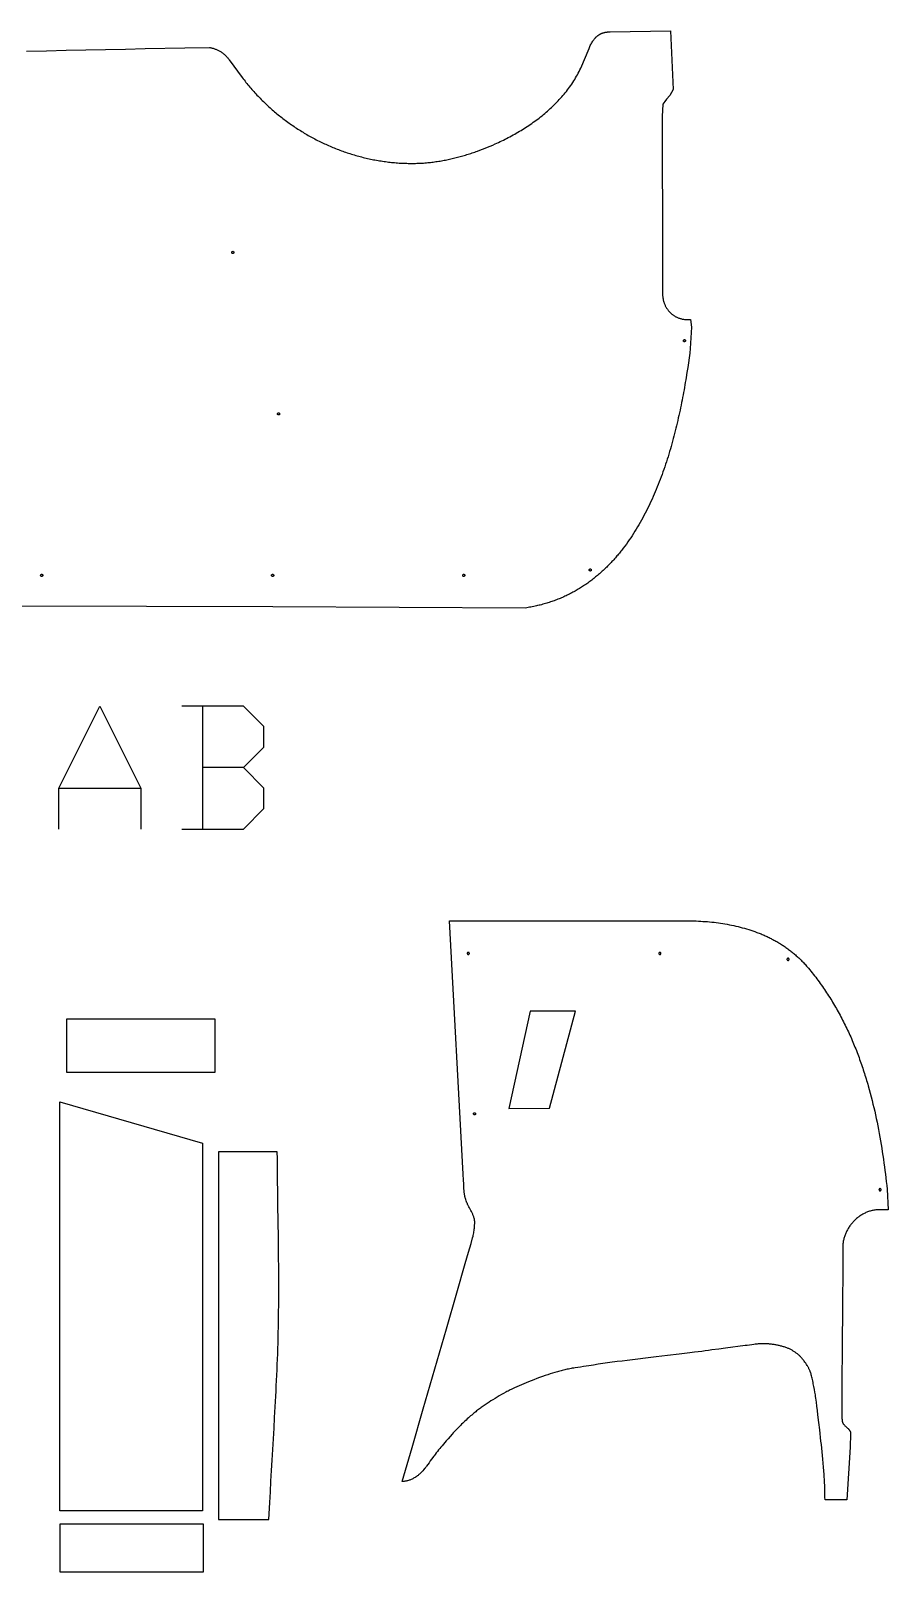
# Model space of a CAD drawing. Extents: x -3764 to 3128, y -3442 to 5238.
# Drawn here: x 1535 to 3128, y -1758 to 1105 of the extents above; entities that cross this region are included whole.
import ezdxf

# ---------------------------------------------------------------- set-up
doc = ezdxf.new("R2010")
doc.units = 0
doc.layers.get('0').update_dxf_attribs({"color": 1, "linetype": 'CONTINUOUS'})
doc.layers.add('Default_Layer', color=1, linetype='CONTINUOUS')

msp = doc.modelspace()

# ---------------------------------------------------------------- linework, layer by layer
msp.add_lwpolyline([(1527.2, 1067.6), (1563.9, 1068.3), (1600.6, 1069.1), (1637.3, 1069.8), (1674, 1070.6), (1710.7, 1071.4), (1747.5, 1072.2), (1820.9, 1073.9), (1866.7, 1074.2), (1868.1, 1074), (1869.5, 1073.7), (1870.9, 1073.4), (1872.2, 1073.1), (1873.6, 1072.8), (1874.9, 1072.4), (1876.2, 1072), (1877.5, 1071.5), (1878.8, 1071), (1880.1, 1070.5), (1881.4, 1070), (1882.6, 1069.4), (1883.9, 1068.8), (1885.1, 1068.1), (1886.3, 1067.4), (1887.5, 1066.7), (1888.6, 1066), (1889.8, 1065.2), (1890.9, 1064.4), (1892, 1063.6), (1893.1, 1062.7), (1894.2, 1061.8), (1895.2, 1060.9), (1896.2, 1059.9), (1897.2, 1059), (1898.2, 1058), (1899.1, 1057), (1900, 1055.9), (1900.9, 1054.9), (1901.7, 1053.8), (1902.6, 1052.7), (1903.3, 1051.5), (1927.8, 1018.5), (1929.5, 1016.2), (1931.2, 1014), (1933, 1011.8), (1934.7, 1009.5), (1936.5, 1007.3), (1938.3, 1005.1), (1940.1, 1003), (1941.9, 1000.8), (1943.8, 998.6), (1945.6, 996.5), (1947.5, 994.4), (1949.4, 992.3), (1951.3, 990.2), (1953.2, 988.1), (1955.1, 986), (1957.1, 984), (1959, 981.9), (1961, 979.9), (1963, 977.9), (1965, 975.9), (1967, 973.9), (1969.1, 971.9), (1971.1, 970), (1973.2, 968), (1975.2, 966.1), (1977.3, 964.2), (1979.4, 962.3), (1981.5, 960.4), (1983.6, 958.5), (1985.8, 956.7), (1987.9, 954.9), (1990.1, 953), (1992.3, 951.2), (1994.5, 949.4), (1996.7, 947.6), (1998.9, 945.9), (2001.1, 944.1), (2003.3, 942.4), (2005.6, 940.7), (2007.8, 939), (2010.1, 937.3), (2012.4, 935.6), (2014.7, 934), (2017, 932.3), (2019.3, 930.7), (2021.6, 929.1), (2024, 927.5), (2026.3, 925.9), (2028.7, 924.4), (2031.1, 922.8), (2033.4, 921.3), (2035.8, 919.8), (2038.2, 918.3), (2040.7, 916.8), (2043.1, 915.4), (2045.5, 913.9), (2048, 912.5), (2050.4, 911.1), (2052.9, 909.7), (2055.3, 908.3), (2057.8, 907), (2060.3, 905.7), (2062.8, 904.3), (2065.3, 903), (2067.8, 901.7), (2070.4, 900.5), (2072.9, 899.2), (2075.4, 898), (2078, 896.8), (2080.5, 895.6), (2083.1, 894.4), (2085.7, 893.2), (2088.3, 892.1), (2090.9, 890.9), (2093.5, 889.8), (2096.1, 888.7), (2098.7, 887.7), (2101.3, 886.6), (2103.9, 885.6), (2106.6, 884.6), (2109.2, 883.6), (2111.9, 882.6), (2114.5, 881.6), (2117.2, 880.7), (2119.8, 879.8), (2122.5, 878.9), (2125.2, 878), (2127.9, 877.1), (2130.6, 876.3), (2133.3, 875.4), (2136, 874.6), (2138.7, 873.8), (2141.4, 873.1), (2144.1, 872.3), (2146.9, 871.6), (2149.6, 870.9), (2152.3, 870.2), (2155.1, 869.5), (2157.8, 868.9), (2160.6, 868.2), (2163.3, 867.6), (2166.1, 867), (2168.9, 866.4), (2171.6, 865.9), (2174.4, 865.4), (2177.2, 864.9), (2180, 864.4), (2182.8, 863.9), (2185.6, 863.5), (2188.4, 863), (2191.2, 862.6), (2194, 862.2), (2196.8, 861.9), (2199.6, 861.5), (2202.4, 861.2), (2205.2, 860.9), (2208, 860.6), (2210.8, 860.4), (2213.6, 860.1), (2216.5, 859.9), (2219.3, 859.7), (2222.1, 859.5), (2224.9, 859.4), (2227.8, 859.2), (2230.6, 859.1), (2233.4, 859.1), (2236.3, 859), (2239.1, 858.9), (2241.7, 858.9), (2244.3, 858.9), (2246.8, 859), (2249.4, 859), (2252, 859.1), (2254.5, 859.2), (2257.1, 859.3), (2259.7, 859.4), (2262.2, 859.6), (2264.8, 859.7), (2267.3, 859.9), (2269.9, 860.1), (2272.4, 860.4), (2275, 860.6), (2277.5, 860.9), (2280.1, 861.2), (2282.6, 861.5), (2285.2, 861.9), (2287.7, 862.2), (2290.2, 862.6), (2292.8, 863), (2295.3, 863.4), (2297.8, 863.8), (2300.4, 864.2), (2302.9, 864.7), (2305.4, 865.2), (2307.9, 865.7), (2310.4, 866.2), (2312.9, 866.7), (2315.4, 867.3), (2317.9, 867.9), (2320.4, 868.4), (2322.9, 869), (2325.4, 869.7), (2327.9, 870.3), (2330.4, 871), (2332.9, 871.6), (2335.3, 872.3), (2337.8, 873), (2340.3, 873.7), (2342.7, 874.5), (2345.2, 875.2), (2347.6, 876), (2350.1, 876.7), (2352.5, 877.5), (2354.9, 878.3), (2357.4, 879.2), (2359.8, 880), (2362.2, 880.8), (2364.6, 881.7), (2369.4, 883.5), (2374.2, 885.3), (2378.9, 887.2), (2383.7, 889.1), (2388.4, 891.1), (2393.1, 893.1), (2397.7, 895.2), (2400.8, 896.6), (2403.8, 898), (2406.9, 899.4), (2409.9, 900.9), (2412.9, 902.4), (2416, 903.9), (2419, 905.4), (2422, 907), (2425, 908.6), (2428, 910.2), (2431, 911.8), (2433.9, 913.5), (2436.9, 915.2), (2439.8, 916.9), (2442.8, 918.6), (2445.7, 920.3), (2448.6, 922.1), (2451.5, 923.9), (2454.3, 925.7), (2457.2, 927.6), (2460, 929.5), (2462.9, 931.4), (2465.7, 933.3), (2468.4, 935.3), (2471.2, 937.2), (2473.9, 939.2), (2476.7, 941.3), (2479.4, 943.3), (2482, 945.4), (2484.7, 947.5), (2487.3, 949.7), (2489.9, 951.8), (2492.5, 954), (2495.1, 956.2), (2497.6, 958.5), (2500.1, 960.7), (2502.6, 963), (2505, 965.4), (2507.5, 967.7), (2509.9, 970.1), (2512.2, 972.5), (2514.5, 975), (2516.8, 977.4), (2519.1, 979.9), (2521.3, 982.4), (2523.5, 985), (2525.7, 987.6), (2527.8, 990.2), (2529.9, 992.8), (2532, 995.5), (2534, 998.2), (2536, 1000.9), (2538, 1003.6), (2539.9, 1006.4), (2541.7, 1009.2), (2543.6, 1012.1), (2545.4, 1015), (2547.1, 1017.9), (2548.8, 1020.8), (2550.5, 1023.8), (2552.1, 1026.7), (2553.7, 1029.8), (2555.2, 1032.8), (2556.7, 1035.9), (2572, 1072.4), (2572.8, 1074.3), (2573.6, 1076.1), (2574.4, 1077.9), (2575.3, 1079.6), (2576.1, 1081.2), (2577, 1082.8), (2577.9, 1084.3), (2578.8, 1085.8), (2579.7, 1087.2), (2580.7, 1088.5), (2581.7, 1089.8), (2582.7, 1091.1), (2583.2, 1091.7), (2583.8, 1092.2), (2584.3, 1092.8), (2584.8, 1093.4), (2585.4, 1093.9), (2585.9, 1094.4), (2586.5, 1094.9), (2587.1, 1095.4), (2587.7, 1095.9), (2588.3, 1096.4), (2588.9, 1096.8), (2589.5, 1097.3), (2590.1, 1097.7), (2590.7, 1098.1), (2591.4, 1098.5), (2592, 1098.8), (2592.7, 1099.2), (2593.3, 1099.5), (2594, 1099.9), (2594.7, 1100.2), (2595.4, 1100.5), (2596.1, 1100.8), (2596.9, 1101), (2597.6, 1101.3), (2598.3, 1101.5), (2599.1, 1101.7), (2599.9, 1102), (2600.7, 1102.1), (2601.5, 1102.3), (2602.3, 1102.5), (2603.1, 1102.6), (2603.9, 1102.8), (2604.8, 1102.9), (2605.6, 1103), (2606.5, 1103.1), (2607.4, 1103.1), (2608.3, 1103.2), (2609.2, 1103.2), (2610.2, 1103.3), (2611.1, 1103.3), (2611.1, 1103.3), (2723.3, 1105.3), (2728.3, 996.5), (2722.4, 984.9), (2715.8, 978.2), (2712.8, 974.2), (2709.4, 969), (2708.2, 946.3), (2708.7, 676.7), (2708.7, 619.5), (2708.6, 618.1), (2708.6, 616.8), (2708.6, 615.5), (2708.7, 614.1), (2708.8, 612.8), (2708.9, 611.5), (2709.1, 610.2), (2709.2, 608.9), (2709.5, 607.6), (2709.7, 606.4), (2710, 605.1), (2710.3, 603.9), (2710.6, 602.7), (2711, 601.4), (2711.4, 600.2), (2711.8, 599), (2712.2, 597.9), (2712.7, 596.7), (2713.2, 595.6), (2713.7, 594.4), (2714.3, 593.3), (2714.9, 592.2), (2715.5, 591.2), (2716.2, 590.1), (2716.8, 589.1), (2717.5, 588.1), (2718.2, 587.1), (2719, 586.1), (2719.7, 585.1), (2720.5, 584.2), (2721.4, 583.3), (2722.2, 582.4), (2723.1, 581.5), (2724, 580.7), (2724.9, 579.9), (2725.8, 579.1), (2726.8, 578.3), (2727.8, 577.6), (2728.8, 576.8), (2729.8, 576.1), (2730.9, 575.5), (2731.9, 574.8), (2733, 574.2), (2734.2, 573.7), (2735.3, 573.1), (2736.5, 572.6), (2737.6, 572.1), (2738.8, 571.6), (2740.1, 571.2), (2741.3, 570.8), (2742.6, 570.5), (2743.9, 570.1), (2745.2, 569.8), (2746.5, 569.6), (2747.8, 569.3), (2749.2, 569.1), (2750.5, 569), (2751.9, 568.9), (2753.3, 568.8), (2754.8, 568.7), (2756.2, 568.7), (2757.7, 568.7), (2759.1, 568.8), (2760.6, 568.9), (2762.2, 554.4), (2760.2, 514.9), (2759.1, 506.3), (2757.9, 497.5), (2756.6, 488.6), (2755.3, 479.6), (2753.9, 470.5), (2752.4, 461.4), (2751.7, 456.8), (2750.9, 452.1), (2750.1, 447.5), (2749.3, 442.8), (2748.5, 438.2), (2747.6, 433.5), (2746.7, 428.8), (2745.8, 424), (2744.9, 419.3), (2744, 414.6), (2743, 409.8), (2742.1, 405.1), (2741.1, 400.3), (2740, 395.5), (2739, 390.8), (2737.9, 386), (2736.8, 381.2), (2735.7, 376.4), (2734.5, 371.6), (2733.4, 366.8), (2732.2, 362), (2731, 357.2), (2729.7, 352.4), (2728.4, 347.6), (2727.1, 342.8), (2725.8, 338), (2724.5, 333.2), (2723.1, 328.4), (2721.7, 323.7), (2720.2, 318.9), (2718.8, 314.1), (2717.3, 309.4), (2715.7, 304.7), (2714.2, 299.9), (2712.6, 295.2), (2711, 290.5), (2709.3, 285.8), (2707.7, 281.1), (2706, 276.5), (2704.2, 271.8), (2702.5, 267.2), (2700.7, 262.6), (2698.8, 258), (2697, 253.4), (2695.1, 248.8), (2693.1, 244.3), (2691.2, 239.8), (2689.1, 235.3), (2687.1, 230.8), (2685, 226.4), (2682.9, 222), (2680.8, 217.6), (2678.6, 213.2), (2676.4, 208.9), (2674.1, 204.6), (2671.9, 200.3), (2669.5, 196.1), (2667.2, 191.9), (2664.8, 187.7), (2662.3, 183.5), (2659.8, 179.4), (2657.3, 175.4), (2654.8, 171.3), (2652.2, 167.3), (2649.5, 163.4), (2646.9, 159.4), (2644.1, 155.6), (2641.4, 151.7), (2638.6, 147.9), (2635.7, 144.2), (2634.3, 142.3), (2632.8, 140.4), (2631.4, 138.6), (2629.9, 136.8), (2628.4, 135), (2626.9, 133.1), (2625.4, 131.4), (2623.9, 129.6), (2622.4, 127.8), (2620.9, 126), (2619.3, 124.3), (2617.8, 122.6), (2616.2, 120.8), (2614.6, 119.1), (2613, 117.4), (2611.4, 115.7), (2609.8, 114.1), (2608.2, 112.4), (2606.6, 110.8), (2604.9, 109.1), (2603.3, 107.5), (2601.6, 105.9), (2599.9, 104.3), (2598.2, 102.7), (2596.5, 101.2), (2594.8, 99.6), (2593.1, 98.1), (2591.4, 96.5), (2589.6, 95), (2587.9, 93.5), (2586.1, 92), (2584.3, 90.6), (2582.5, 89.1), (2580.7, 87.7), (2578.9, 86.3), (2577, 84.8), (2575.2, 83.4), (2573.3, 82.1), (2571.5, 80.7), (2569.6, 79.3), (2567.7, 78), (2565.8, 76.7), (2563.9, 75.4), (2562, 74.1), (2560, 72.8), (2558.1, 71.6), (2556.1, 70.3), (2554.1, 69.1), (2552.1, 67.9), (2550.1, 66.7), (2548.1, 65.5), (2546.1, 64.4), (2544, 63.2), (2542, 62.1), (2539.9, 61), (2537.8, 59.9), (2535.7, 58.8), (2533.6, 57.8), (2531.5, 56.7), (2529.4, 55.7), (2527.2, 54.7), (2525.1, 53.7), (2522.9, 52.7), (2520.7, 51.8), (2518.5, 50.9), (2516.3, 49.9), (2514.1, 49.1), (2511.8, 48.2), (2509.6, 47.3), (2507.3, 46.5), (2505, 45.6), (2502.8, 44.8), (2500.4, 44.1), (2498.1, 43.3), (2495.8, 42.5), (2493.5, 41.8), (2491.1, 41.1), (2488.7, 40.4), (2486.3, 39.8), (2483.9, 39.1), (2481.5, 38.5), (2479.1, 37.9), (2476.6, 37.3), (2474.2, 36.7), (2471.7, 36.2), (2469.2, 35.6), (2466.7, 35.1), (2464.2, 34.6), (2461.7, 34.2), (2459.1, 33.7), (2456.6, 33.3), (2454, 32.9), (1984.5, 34.9), (1515.1, 36.2)])
at = {"layer": 'Default_Layer'}
for points in [[(1908.3, 693.6), (1908.3, 693.8), (1908.3, 694), (1908.4, 694.2), (1908.4, 694.3), (1908.5, 694.5), (1908.6, 694.7), (1908.7, 694.8), (1908.9, 695), (1909, 695.1), (1909.2, 695.2), (1909.3, 695.3), (1909.5, 695.4), (1909.7, 695.5), (1909.9, 695.5), (1910.1, 695.6), (1910.3, 695.6), (1910.5, 695.6), (1910.7, 695.5), (1910.9, 695.5), (1911.1, 695.4), (1911.2, 695.3), (1911.4, 695.2), (1911.6, 695.1), (1911.7, 695), (1911.8, 694.8), (1911.9, 694.7), (1912, 694.5), (1912.1, 694.3), (1912.2, 694.2), (1912.2, 694), (1912.3, 693.8), (1912.3, 693.6), (1912.3, 693.4), (1912.2, 693.2), (1912.2, 693), (1912.1, 692.8), (1912, 692.6), (1911.9, 692.4), (1911.8, 692.3), (1911.7, 692.1), (1911.6, 692), (1911.4, 691.9), (1911.2, 691.8), (1911.1, 691.7), (1910.9, 691.7), (1910.7, 691.6), (1910.5, 691.6), (1910.3, 691.6), (1910.1, 691.6), (1909.9, 691.6), (1909.7, 691.7), (1909.5, 691.7), (1909.3, 691.8), (1909.2, 691.9), (1909, 692), (1908.9, 692.1), (1908.7, 692.3), (1908.6, 692.4), (1908.5, 692.6), (1908.4, 692.8), (1908.4, 693), (1908.3, 693.2), (1908.3, 693.4), (1908.3, 693.6)], [(2747.3, 529.6), (2747.3, 529.8), (2747.3, 530), (2747.4, 530.2), (2747.4, 530.3), (2747.5, 530.5), (2747.6, 530.7), (2747.7, 530.8), (2747.9, 531), (2748, 531.1), (2748.2, 531.2), (2748.3, 531.3), (2748.5, 531.4), (2748.7, 531.5), (2748.9, 531.5), (2749.1, 531.6), (2749.3, 531.6), (2749.5, 531.6), (2749.7, 531.5), (2749.9, 531.5), (2750.1, 531.4), (2750.2, 531.3), (2750.4, 531.2), (2750.6, 531.1), (2750.7, 531), (2750.8, 530.8), (2750.9, 530.7), (2751, 530.5), (2751.1, 530.3), (2751.2, 530.2), (2751.2, 530), (2751.3, 529.8), (2751.3, 529.6), (2751.3, 529.4), (2751.2, 529.2), (2751.2, 529), (2751.1, 528.8), (2751, 528.6), (2750.9, 528.4), (2750.8, 528.3), (2750.7, 528.1), (2750.6, 528), (2750.4, 527.9), (2750.2, 527.8), (2750.1, 527.7), (2749.9, 527.7), (2749.7, 527.6), (2749.5, 527.6), (2749.3, 527.6), (2749.1, 527.6), (2748.9, 527.6), (2748.7, 527.7), (2748.5, 527.7), (2748.3, 527.8), (2748.2, 527.9), (2748, 528), (2747.9, 528.1), (2747.7, 528.3), (2747.6, 528.4), (2747.5, 528.6), (2747.4, 528.8), (2747.4, 529), (2747.3, 529.2), (2747.3, 529.4), (2747.3, 529.6)], [(1993.3, 393.6), (1993.3, 393.8), (1993.3, 394), (1993.4, 394.2), (1993.4, 394.3), (1993.5, 394.5), (1993.6, 394.7), (1993.7, 394.8), (1993.9, 395), (1994, 395.1), (1994.2, 395.2), (1994.3, 395.3), (1994.5, 395.4), (1994.7, 395.5), (1994.9, 395.5), (1995.1, 395.6), (1995.3, 395.6), (1995.5, 395.6), (1995.7, 395.5), (1995.9, 395.5), (1996.1, 395.4), (1996.2, 395.3), (1996.4, 395.2), (1996.6, 395.1), (1996.7, 395), (1996.8, 394.8), (1996.9, 394.7), (1997, 394.5), (1997.1, 394.3), (1997.2, 394.2), (1997.2, 394), (1997.3, 393.8), (1997.3, 393.6), (1997.3, 393.4), (1997.2, 393.2), (1997.2, 393), (1997.1, 392.8), (1997, 392.6), (1996.9, 392.4), (1996.8, 392.3), (1996.7, 392.1), (1996.6, 392), (1996.4, 391.9), (1996.2, 391.8), (1996.1, 391.7), (1995.9, 391.7), (1995.7, 391.6), (1995.5, 391.6), (1995.3, 391.6), (1995.1, 391.6), (1994.9, 391.6), (1994.7, 391.7), (1994.5, 391.7), (1994.3, 391.8), (1994.2, 391.9), (1994, 392), (1993.9, 392.1), (1993.7, 392.3), (1993.6, 392.4), (1993.5, 392.6), (1993.4, 392.8), (1993.4, 393), (1993.3, 393.2), (1993.3, 393.4), (1993.3, 393.6)], [(1553.3, 93.6), (1553.3, 93.8), (1553.3, 94), (1553.4, 94.2), (1553.4, 94.3), (1553.5, 94.5), (1553.6, 94.7), (1553.7, 94.8), (1553.9, 95), (1554, 95.1), (1554.2, 95.2), (1554.3, 95.3), (1554.5, 95.4), (1554.7, 95.5), (1554.9, 95.5), (1555.1, 95.6), (1555.3, 95.6), (1555.5, 95.6), (1555.7, 95.5), (1555.9, 95.5), (1556.1, 95.4), (1556.2, 95.3), (1556.4, 95.2), (1556.6, 95.1), (1556.7, 95), (1556.8, 94.8), (1556.9, 94.7), (1557, 94.5), (1557.1, 94.3), (1557.2, 94.2), (1557.2, 94), (1557.3, 93.8), (1557.3, 93.6), (1557.3, 93.4), (1557.2, 93.2), (1557.2, 93), (1557.1, 92.8), (1557, 92.6), (1556.9, 92.4), (1556.8, 92.3), (1556.7, 92.1), (1556.6, 92), (1556.4, 91.9), (1556.2, 91.8), (1556.1, 91.7), (1555.9, 91.7), (1555.7, 91.6), (1555.5, 91.6), (1555.3, 91.6), (1555.1, 91.6), (1554.9, 91.6), (1554.7, 91.7), (1554.5, 91.7), (1554.3, 91.8), (1554.2, 91.9), (1554, 92), (1553.9, 92.1), (1553.7, 92.3), (1553.6, 92.4), (1553.5, 92.6), (1553.4, 92.8), (1553.4, 93), (1553.3, 93.2), (1553.3, 93.4), (1553.3, 93.6)], [(1982.3, 93.6), (1982.3, 93.8), (1982.3, 94), (1982.4, 94.2), (1982.4, 94.3), (1982.5, 94.5), (1982.6, 94.7), (1982.7, 94.8), (1982.9, 95), (1983, 95.1), (1983.2, 95.2), (1983.3, 95.3), (1983.5, 95.4), (1983.7, 95.5), (1983.9, 95.5), (1984.1, 95.6), (1984.3, 95.6), (1984.5, 95.6), (1984.7, 95.5), (1984.9, 95.5), (1985.1, 95.4), (1985.2, 95.3), (1985.4, 95.2), (1985.6, 95.1), (1985.7, 95), (1985.8, 94.8), (1985.9, 94.7), (1986, 94.5), (1986.1, 94.3), (1986.2, 94.2), (1986.2, 94), (1986.3, 93.8), (1986.3, 93.6), (1986.3, 93.4), (1986.2, 93.2), (1986.2, 93), (1986.1, 92.8), (1986, 92.6), (1985.9, 92.4), (1985.8, 92.3), (1985.7, 92.1), (1985.6, 92), (1985.4, 91.9), (1985.2, 91.8), (1985.1, 91.7), (1984.9, 91.7), (1984.7, 91.6), (1984.5, 91.6), (1984.3, 91.6), (1984.1, 91.6), (1983.9, 91.6), (1983.7, 91.7), (1983.5, 91.7), (1983.3, 91.8), (1983.2, 91.9), (1983, 92), (1982.9, 92.1), (1982.7, 92.3), (1982.6, 92.4), (1982.5, 92.6), (1982.4, 92.8), (1982.4, 93), (1982.3, 93.2), (1982.3, 93.4), (1982.3, 93.6)], [(2337.3, 93.6), (2337.3, 93.8), (2337.3, 94), (2337.4, 94.2), (2337.4, 94.3), (2337.5, 94.5), (2337.6, 94.7), (2337.7, 94.8), (2337.9, 95), (2338, 95.1), (2338.2, 95.2), (2338.3, 95.3), (2338.5, 95.4), (2338.7, 95.5), (2338.9, 95.5), (2339.1, 95.6), (2339.3, 95.6), (2339.5, 95.6), (2339.7, 95.5), (2339.9, 95.5), (2340.1, 95.4), (2340.2, 95.3), (2340.4, 95.2), (2340.6, 95.1), (2340.7, 95), (2340.8, 94.8), (2340.9, 94.7), (2341, 94.5), (2341.1, 94.3), (2341.2, 94.2), (2341.2, 94), (2341.3, 93.8), (2341.3, 93.6), (2341.3, 93.4), (2341.2, 93.2), (2341.2, 93), (2341.1, 92.8), (2341, 92.6), (2340.9, 92.4), (2340.8, 92.3), (2340.7, 92.1), (2340.6, 92), (2340.4, 91.9), (2340.2, 91.8), (2340.1, 91.7), (2339.9, 91.7), (2339.7, 91.6), (2339.5, 91.6), (2339.3, 91.6), (2339.1, 91.6), (2338.9, 91.6), (2338.7, 91.7), (2338.5, 91.7), (2338.3, 91.8), (2338.2, 91.9), (2338, 92), (2337.9, 92.1), (2337.7, 92.3), (2337.6, 92.4), (2337.5, 92.6), (2337.4, 92.8), (2337.4, 93), (2337.3, 93.2), (2337.3, 93.4), (2337.3, 93.6)], [(2572.3, 103.6), (2572.3, 103.8), (2572.3, 104), (2572.4, 104.2), (2572.4, 104.3), (2572.5, 104.5), (2572.6, 104.7), (2572.7, 104.8), (2572.9, 105), (2573, 105.1), (2573.2, 105.2), (2573.3, 105.3), (2573.5, 105.4), (2573.7, 105.5), (2573.9, 105.5), (2574.1, 105.6), (2574.3, 105.6), (2574.5, 105.6), (2574.7, 105.5), (2574.9, 105.5), (2575.1, 105.4), (2575.2, 105.3), (2575.4, 105.2), (2575.6, 105.1), (2575.7, 105), (2575.8, 104.8), (2575.9, 104.7), (2576, 104.5), (2576.1, 104.3), (2576.2, 104.2), (2576.2, 104), (2576.3, 103.8), (2576.3, 103.6), (2576.3, 103.4), (2576.2, 103.2), (2576.2, 103), (2576.1, 102.8), (2576, 102.6), (2575.9, 102.4), (2575.8, 102.3), (2575.7, 102.1), (2575.6, 102), (2575.4, 101.9), (2575.2, 101.8), (2575.1, 101.7), (2574.9, 101.7), (2574.7, 101.6), (2574.5, 101.6), (2574.3, 101.6), (2574.1, 101.6), (2573.9, 101.6), (2573.7, 101.7), (2573.5, 101.7), (2573.3, 101.8), (2573.2, 101.9), (2573, 102), (2572.9, 102.1), (2572.7, 102.3), (2572.6, 102.4), (2572.5, 102.6), (2572.4, 102.8), (2572.4, 103), (2572.3, 103.2), (2572.3, 103.4), (2572.3, 103.6)], [(2338.4, -1018.8), (2313.1, -548.2), (2314, -548.2), (2738.6, -548.2), (2742.7, -548.1), (2746.7, -548.1), (2750.8, -548.1), (2754.9, -548.1), (2759, -548.1), (2763.1, -548.2), (2767.2, -548.3), (2771.3, -548.5), (2775.4, -548.7), (2779.5, -548.9), (2783.6, -549.2), (2787.7, -549.5), (2791.9, -549.8), (2796, -550.2), (2800.1, -550.6), (2804.2, -551), (2808.3, -551.5), (2812.4, -552.1), (2816.5, -552.7), (2820.6, -553.3), (2824.6, -554), (2828.7, -554.7), (2832.8, -555.4), (2836.8, -556.2), (2840.8, -557.1), (2844.8, -558), (2848.8, -558.9), (2852.8, -559.9), (2856.8, -561), (2860.8, -562.1), (2864.7, -563.2), (2868.6, -564.4), (2872.5, -565.7), (2876.4, -567), (2880.2, -568.3), (2884, -569.7), (2885.9, -570.5), (2887.8, -571.2), (2889.7, -572), (2891.6, -572.7), (2893.5, -573.5), (2895.4, -574.3), (2897.2, -575.1), (2899.1, -575.9), (2900.9, -576.8), (2902.8, -577.6), (2904.6, -578.5), (2906.4, -579.4), (2908.3, -580.3), (2910.1, -581.2), (2911.9, -582.1), (2913.7, -583), (2915.5, -584), (2917.2, -585), (2919, -585.9), (2920.8, -586.9), (2922.5, -588), (2924.3, -589), (2926, -590), (2927.7, -591.1), (2929.4, -592.2), (2931.2, -593.3), (2932.9, -594.4), (2934.5, -595.5), (2936.2, -596.6), (2937.9, -597.8), (2939.6, -599), (2941.2, -600.2), (2942.8, -601.4), (2944.5, -602.6), (2946.1, -603.8), (2947.7, -605.1), (2949.3, -606.3), (2950.9, -607.6), (2952.5, -608.9), (2954, -610.3), (2955.6, -611.6), (2957.1, -613), (2958.7, -614.3), (2960.2, -615.7), (2961.7, -617.1), (2963.2, -618.5), (2964.7, -620), (2966.1, -621.4), (2967.6, -622.9), (2969, -624.4), (2970.5, -625.9), (2971.9, -627.5), (2973.3, -629), (2974.7, -630.6), (2976.1, -632.2), (2977.5, -633.8), (2979.8, -636.5), (2982, -639.2), (2984.3, -642), (2986.5, -644.8), (2988.7, -647.5), (2990.9, -650.3), (2993.1, -653.1), (2995.2, -655.9), (2997.3, -658.8), (2999.4, -661.6), (3001.5, -664.5), (3003.5, -667.3), (3005.5, -670.2), (3007.5, -673.1), (3009.5, -675.9), (3011.5, -678.8), (3013.4, -681.8), (3015.3, -684.7), (3017.2, -687.6), (3019.1, -690.6), (3021, -693.5), (3022.8, -696.5), (3024.6, -699.4), (3026.4, -702.4), (3028.2, -705.4), (3029.9, -708.4), (3031.6, -711.4), (3033.3, -714.4), (3035, -717.5), (3036.7, -720.5), (3038.3, -723.5), (3040, -726.6), (3041.6, -729.7), (3043.2, -732.7), (3044.8, -735.8), (3046.3, -738.9), (3047.8, -742), (3049.4, -745.1), (3050.9, -748.2), (3052.3, -751.4), (3053.8, -754.5), (3055.2, -757.6), (3056.7, -760.8), (3058.1, -763.9), (3059.5, -767.1), (3060.8, -770.3), (3062.2, -773.4), (3063.5, -776.6), (3064.8, -779.8), (3066.1, -783), (3067.4, -786.2), (3068.7, -789.4), (3069.9, -792.6), (3071.2, -795.9), (3072.4, -799.1), (3073.6, -802.3), (3074.8, -805.6), (3075.9, -808.8), (3077.1, -812.1), (3078.2, -815.4), (3079.4, -818.6), (3080.5, -821.9), (3081.6, -825.2), (3082.6, -828.5), (3083.7, -831.8), (3084.7, -835.1), (3085.8, -838.4), (3086.8, -841.7), (3087.8, -845), (3088.8, -848.3), (3089.7, -851.7), (3090.7, -855), (3092.6, -861.7), (3094.4, -868.4), (3096.2, -875.1), (3097.9, -881.8), (3099.5, -888.6), (3101.1, -895.3), (3102.7, -902.1), (3104.2, -908.9), (3105.7, -915.7), (3107.1, -922.6), (3108.5, -929.4), (3109.8, -936.2), (3111.1, -943.1), (3112.3, -949.9), (3113.5, -956.8), (3114.7, -963.7), (3115.8, -970.6), (3116.9, -977.5), (3117.9, -984.4), (3118.9, -991.3), (3119.9, -998.2), (3120.8, -1005.1), (3121.7, -1012), (3122.6, -1018.9), (3123.5, -1025.9), (3124.3, -1032.8), (3125.1, -1039.7), (3125.8, -1046.6), (3127.8, -1085.1), (3106.3, -1085.1), (3104.6, -1085.3), (3102.9, -1085.6), (3101.2, -1085.8), (3099.5, -1086.2), (3097.8, -1086.5), (3096.1, -1086.9), (3094.5, -1087.4), (3092.9, -1087.9), (3091.2, -1088.5), (3089.6, -1089), (3088.1, -1089.7), (3086.5, -1090.3), (3084.9, -1091.1), (3083.4, -1091.8), (3081.9, -1092.6), (3080.4, -1093.4), (3078.9, -1094.3), (3077.5, -1095.2), (3076, -1096.1), (3074.6, -1097.1), (3073.2, -1098.1), (3071.9, -1099.1), (3070.5, -1100.2), (3069.2, -1101.3), (3067.9, -1102.4), (3066.7, -1103.6), (3065.4, -1104.8), (3064.2, -1106), (3063, -1107.2), (3061.9, -1108.5), (3060.8, -1109.8), (3059.7, -1111.1), (3058.6, -1112.5), (3057.5, -1113.8), (3056.5, -1115.2), (3055.6, -1116.7), (3054.6, -1118.1), (3053.7, -1119.6), (3052.8, -1121), (3052, -1122.5), (3051.2, -1124.1), (3050.4, -1125.6), (3049.7, -1127.1), (3049, -1128.7), (3048.3, -1130.3), (3047.7, -1131.9), (3047.1, -1133.5), (3046.6, -1135.1), (3046.1, -1136.8), (3045.6, -1138.4), (3045.2, -1140.1), (3044.8, -1141.8), (3044.4, -1143.4), (3044.1, -1145.1), (3043.9, -1146.8), (3043.7, -1148.5), (3043.5, -1150.2), (3043.4, -1152), (3043.3, -1153.7), (3043.3, -1155.4), (3043.3, -1157.1), (3043.3, -1158.9), (3043.5, -1160.6), (3043.6, -1162.3), (3043.3, -1204.4), (3042.9, -1252.1), (3042.2, -1350.9), (3041.8, -1395.2), (3041.6, -1431.6), (3041.5, -1445.7), (3041.5, -1456.6), (3041.4, -1463.8), (3041.5, -1465.9), (3041.5, -1466.9), (3041.7, -1470.7), (3041.9, -1472.6), (3042, -1474.6), (3042.2, -1475.5), (3042.3, -1476.5), (3042.4, -1477.3), (3042.6, -1478.2), (3042.7, -1479), (3042.9, -1479.7), (3043.1, -1480.4), (3043.4, -1481), (3043.7, -1481.5), (3044, -1482.1), (3044.3, -1482.6), (3044.7, -1483.2), (3045.2, -1483.7), (3045.6, -1484.3), (3046.1, -1484.8), (3046.5, -1485.3), (3047.5, -1486.2), (3048.3, -1487.1), (3049.1, -1487.8), (3049.7, -1488.4), (3050.2, -1488.9), (3050.8, -1489.5), (3052.1, -1490.6), (3053.2, -1491.6), (3053.6, -1492), (3053.9, -1492.3), (3054.4, -1492.8), (3054.9, -1493.2), (3055.3, -1493.7), (3055.7, -1494.3), (3056.2, -1495), (3056.5, -1495.5), (3056.8, -1496), (3057.1, -1496.6), (3057.3, -1497.2), (3057.5, -1497.7), (3057.6, -1498), (3057.7, -1498.3), (3057.7, -1498.5), (3057.8, -1498.7), (3057.8, -1499.5), (3057.8, -1500.6), (3057.8, -1501.9), (3057.7, -1505.2), (3057.6, -1509.2), (3057.2, -1517.9), (3057.1, -1522.1), (3057, -1525.9), (3051, -1623.8), (3010.5, -1623.8), (3010.4, -1619.3), (3010.3, -1614.7), (3010.1, -1605.7), (3010, -1601.1), (3009.9, -1596.6), (3009.7, -1592.1), (3009.4, -1587.6), (3009.3, -1585.2), (3009.1, -1582.5), (3008.7, -1576.7), (3008.2, -1570.2), (3007.6, -1563.2), (3006.9, -1556), (3006.3, -1548.7), (3005.6, -1541.6), (3004.9, -1534.8), (3004.3, -1528.2), (3003.6, -1521.4), (3002.9, -1514.7), (3002.1, -1507.9), (3001.4, -1501), (3000.6, -1494.2), (2999, -1480.5), (2997.2, -1465.8), (2996.3, -1457.9), (2995.3, -1450.1), (2994.4, -1442.5), (2993.9, -1438.8), (2993.4, -1435.4), (2993, -1432.1), (2992.5, -1429.1), (2992.1, -1426.3), (2991.7, -1423.9), (2990.8, -1419), (2989.8, -1413.7), (2988.7, -1408.4), (2988.2, -1405.7), (2987.6, -1403.1), (2987, -1400.5), (2986.5, -1398.1), (2985.9, -1395.8), (2985.4, -1393.6), (2984.9, -1391.6), (2984.4, -1389.9), (2983.9, -1388.4), (2983.5, -1387.1), (2983, -1386), (2982.6, -1384.9), (2982.1, -1383.8), (2981.6, -1382.7), (2981.1, -1381.6), (2980.6, -1380.6), (2980.1, -1379.5), (2979.5, -1378.4), (2978.9, -1377.4), (2978.4, -1376.4), (2977.8, -1375.3), (2977.1, -1374.3), (2975.9, -1372.3), (2974.6, -1370.3), (2973.2, -1368.3), (2971.8, -1366.4), (2971.1, -1365.4), (2970.3, -1364.4), (2969.5, -1363.4), (2968.8, -1362.4), (2968, -1361.5), (2967.2, -1360.5), (2966.3, -1359.6), (2965.5, -1358.7), (2964.6, -1357.8), (2963.8, -1356.9), (2962.9, -1356.1), (2962, -1355.3), (2961, -1354.4), (2960.1, -1353.6), (2959.1, -1352.8), (2958.1, -1352), (2957, -1351.2), (2955.9, -1350.5), (2954.9, -1349.7), (2953.7, -1348.9), (2952.6, -1348.2), (2951.5, -1347.5), (2950.3, -1346.8), (2949.2, -1346.1), (2948, -1345.5), (2946.8, -1344.8), (2945.6, -1344.2), (2944.4, -1343.7), (2943.2, -1343.1), (2941.9, -1342.6), (2940.6, -1342), (2939.2, -1341.5), (2937.8, -1341), (2936.3, -1340.5), (2934.8, -1340), (2933.3, -1339.5), (2931.7, -1339.1), (2930.1, -1338.6), (2928.6, -1338.2), (2927, -1337.8), (2925.4, -1337.4), (2923.8, -1337.1), (2922.3, -1336.7), (2920.8, -1336.4), (2919.2, -1336.1), (2917.6, -1335.9), (2916, -1335.6), (2914.4, -1335.4), (2912.7, -1335.1), (2911, -1334.9), (2909.3, -1334.7), (2907.6, -1334.6), (2905.8, -1334.4), (2904.1, -1334.3), (2902.3, -1334.2), (2900.6, -1334.1), (2898.8, -1334), (2897.1, -1334), (2895.3, -1333.9), (2893.6, -1333.9), (2891.9, -1334), (2890.1, -1334.1), (2888.2, -1334.2), (2886.3, -1334.4), (2884.4, -1334.6), (2882.4, -1334.8), (2880.4, -1335), (2878.4, -1335.3), (2874.3, -1335.8), (2870.1, -1336.4), (2866.1, -1337), (2864, -1337.2), (2862, -1337.4), (2825.5, -1342), (2812.9, -1343.8), (2800.3, -1345.6), (2794, -1346.5), (2787.7, -1347.3), (2781.3, -1348.2), (2775, -1349), (2767.9, -1349.9), (2759.3, -1350.9), (2749.7, -1352.1), (2739.4, -1353.3), (2717.7, -1355.8), (2696.9, -1358.2), (2642.6, -1364.9), (2633.5, -1366.1), (2624.3, -1367.2), (2619.7, -1367.8), (2615.2, -1368.3), (2610.7, -1368.9), (2606.4, -1369.5), (2602, -1370.2), (2597.7, -1370.8), (2593.4, -1371.5), (2589, -1372.2), (2580.4, -1373.6), (2571.7, -1375), (2566.6, -1375.8), (2561.5, -1376.5), (2556.3, -1377.3), (2551.1, -1378), (2546, -1378.8), (2543.5, -1379.2), (2541, -1379.6), (2538.6, -1380.1), (2536.1, -1380.5), (2533.8, -1381), (2531.4, -1381.5), (2529.2, -1382), (2526.9, -1382.5), (2524.6, -1383.1), (2522.3, -1383.7), (2520, -1384.3), (2517.7, -1384.9), (2515.5, -1385.5), (2513.2, -1386.1), (2508.7, -1387.4), (2504.2, -1388.8), (2499.7, -1390.2), (2495.2, -1391.7), (2492.9, -1392.4), (2490.5, -1393.2), (2485.5, -1395), (2480.2, -1396.8), (2474.9, -1398.8), (2469.6, -1400.8), (2464.4, -1402.8), (2459.5, -1404.7), (2455, -1406.5), (2450.7, -1408.3), (2446.5, -1410.1), (2442.2, -1412), (2438, -1413.9), (2433.8, -1415.8), (2429.7, -1417.8), (2427.6, -1418.8), (2425.5, -1419.8), (2423.5, -1420.9), (2421.5, -1421.9), (2419.4, -1423), (2417.4, -1424), (2413.3, -1426.2), (2409.3, -1428.5), (2405.3, -1430.8), (2401.3, -1433.1), (2397.4, -1435.5), (2393.6, -1437.9), (2389.9, -1440.2), (2386.3, -1442.6), (2382.6, -1445), (2379, -1447.4), (2375.5, -1449.9), (2373.7, -1451.1), (2371.9, -1452.4), (2370.2, -1453.7), (2368.4, -1454.9), (2366.7, -1456.3), (2364.9, -1457.6), (2363.2, -1458.9), (2361.5, -1460.3), (2359.8, -1461.7), (2358, -1463.2), (2356.1, -1464.8), (2354.1, -1466.5), (2352.1, -1468.2), (2350, -1470), (2347.9, -1471.9), (2345.8, -1473.8), (2343.7, -1475.7), (2341.6, -1477.7), (2339.5, -1479.7), (2337.4, -1481.7), (2335.3, -1483.6), (2333.3, -1485.6), (2331.4, -1487.5), (2329.5, -1489.4), (2327.6, -1491.3), (2325.7, -1493.3), (2323.7, -1495.4), (2321.7, -1497.5), (2319.8, -1499.7), (2317.8, -1501.9), (2313.9, -1506.2), (2310.3, -1510.4), (2306.9, -1514.4), (2301.4, -1520.8), (2299.1, -1523.4), (2296.9, -1526.1), (2294.8, -1528.7), (2292.6, -1531.4), (2290.4, -1534.1), (2288.3, -1536.8), (2286.2, -1539.5), (2284.1, -1542.2), (2283, -1543.6), (2281.9, -1545.1), (2279.6, -1548.3), (2277.2, -1551.6), (2274.8, -1555), (2272.4, -1558.2), (2270.3, -1561.2), (2269.2, -1562.6), (2268.3, -1563.9), (2267.4, -1565), (2266.5, -1566), (2264.9, -1567.8), (2263.1, -1569.8), (2261.3, -1571.7), (2259.5, -1573.6), (2257.6, -1575.4), (2256.8, -1576.3), (2255.9, -1577.1), (2255.1, -1577.8), (2254.3, -1578.5), (2253.6, -1579.1), (2253, -1579.6), (2252.3, -1580.1), (2251.6, -1580.6), (2251, -1581), (2250.3, -1581.5), (2248.9, -1582.4), (2247.4, -1583.2), (2246, -1584), (2244.6, -1584.7), (2243.2, -1585.4), (2241.8, -1586), (2240.5, -1586.6), (2239.1, -1587.2), (2237.7, -1587.7), (2236.4, -1588.1), (2235, -1588.6), (2233.5, -1588.9), (2232.1, -1589.3), (2230.7, -1589.5), (2229.8, -1589.6), (2228.5, -1589.8), (2226.9, -1589.9), (2225, -1590), (2243.3, -1526.8), (2264, -1455), (2307.1, -1306.3), (2326.3, -1239.7), (2342.1, -1185.1), (2348.1, -1163.9), (2352.8, -1147.7), (2355.8, -1137.1), (2356.6, -1134.1), (2357, -1132.7), (2357.4, -1130.5), (2357.8, -1128.1), (2358.2, -1125.8), (2358.5, -1123.4), (2358.8, -1121.1), (2359.1, -1119), (2359.3, -1117.1), (2359.4, -1115.4), (2359.5, -1113.9), (2359.5, -1112.4), (2359.6, -1110.9), (2359.6, -1109.4), (2359.6, -1107.9), (2359.6, -1106.4), (2359.5, -1105.7), (2359.4, -1105), (2359.4, -1104.3), (2359.3, -1103.6), (2359.1, -1102.9), (2359, -1102.2), (2358.8, -1101.5), (2358.7, -1100.9), (2358.3, -1099.5), (2357.8, -1098.2), (2357.4, -1096.9), (2356.9, -1095.6), (2356.4, -1094.3), (2355.9, -1093.1), (2355.4, -1091.9), (2354.8, -1090.8), (2354.2, -1089.6), (2353.6, -1088.5), (2352.3, -1086.2), (2351.7, -1085.1), (2351.1, -1084), (2349.9, -1081.7), (2348.8, -1079.5), (2348.2, -1078.4), (2347.6, -1077.3), (2347.1, -1076.1), (2346.5, -1075), (2346, -1073.6), (2345.3, -1072), (2344.6, -1070.1), (2343.9, -1068.2), (2343.2, -1066.2), (2342.5, -1064.3), (2342, -1062.7), (2341.8, -1061.9), (2341.6, -1061.2), (2341.3, -1060), (2341, -1058.8), (2340.8, -1057.5), (2340.6, -1056.3), (2340.5, -1055), (2340.3, -1053.7), (2340, -1051.2), (2340, -1050.4), (2339.9, -1049.3), (2339.7, -1046.4), (2339.5, -1042.6), (2339.3, -1038.3), (2338.9, -1028.9), (2338.4, -1020.2), (2338.4, -1018.8)], [(2349.7, -608.8), (2349.7, -608.6), (2349.7, -608.4), (2349.6, -608.2), (2349.6, -608), (2349.5, -607.8), (2349.4, -607.7), (2349.3, -607.5), (2349.1, -607.4), (2349, -607.3), (2348.8, -607.1), (2348.7, -607), (2348.5, -607), (2348.3, -606.9), (2348.1, -606.8), (2347.9, -606.8), (2347.7, -606.8), (2347.5, -606.8), (2347.3, -606.8), (2347.1, -606.9), (2347, -607), (2346.8, -607), (2346.6, -607.1), (2346.5, -607.3), (2346.3, -607.4), (2346.2, -607.5), (2346.1, -607.7), (2346, -607.8), (2345.9, -608), (2345.8, -608.2), (2345.8, -608.4), (2345.7, -608.6), (2345.7, -608.8), (2345.7, -609), (2345.8, -609.2), (2345.8, -609.4), (2345.9, -609.6), (2346, -609.8), (2346.1, -609.9), (2346.2, -610.1), (2346.3, -610.2), (2346.5, -610.3), (2346.6, -610.5), (2346.8, -610.6), (2347, -610.6), (2347.1, -610.7), (2347.3, -610.8), (2347.5, -610.8), (2347.7, -610.8), (2347.9, -610.8), (2348.1, -610.8), (2348.3, -610.7), (2348.5, -610.6), (2348.7, -610.6), (2348.8, -610.5), (2349, -610.3), (2349.1, -610.2), (2349.3, -610.1), (2349.4, -609.9), (2349.5, -609.8), (2349.6, -609.6), (2349.6, -609.4), (2349.7, -609.2), (2349.7, -609), (2349.7, -608.8)], [(2705.7, -608.8), (2705.7, -608.6), (2705.7, -608.4), (2705.6, -608.2), (2705.6, -608), (2705.5, -607.8), (2705.4, -607.7), (2705.3, -607.5), (2705.1, -607.4), (2705, -607.3), (2704.8, -607.1), (2704.7, -607), (2704.5, -607), (2704.3, -606.9), (2704.1, -606.8), (2703.9, -606.8), (2703.7, -606.8), (2703.5, -606.8), (2703.3, -606.8), (2703.1, -606.9), (2703, -607), (2702.8, -607), (2702.6, -607.1), (2702.5, -607.3), (2702.3, -607.4), (2702.2, -607.5), (2702.1, -607.7), (2702, -607.8), (2701.9, -608), (2701.8, -608.2), (2701.8, -608.4), (2701.7, -608.6), (2701.7, -608.8), (2701.7, -609), (2701.8, -609.2), (2701.8, -609.4), (2701.9, -609.6), (2702, -609.8), (2702.1, -609.9), (2702.2, -610.1), (2702.3, -610.2), (2702.5, -610.3), (2702.6, -610.5), (2702.8, -610.6), (2703, -610.6), (2703.1, -610.7), (2703.3, -610.8), (2703.5, -610.8), (2703.7, -610.8), (2703.9, -610.8), (2704.1, -610.8), (2704.3, -610.7), (2704.5, -610.6), (2704.7, -610.6), (2704.8, -610.5), (2705, -610.3), (2705.1, -610.2), (2705.3, -610.1), (2705.4, -609.9), (2705.5, -609.8), (2705.6, -609.6), (2705.6, -609.4), (2705.7, -609.2), (2705.7, -609), (2705.7, -608.8)], [(2943.7, -619.8), (2943.7, -619.6), (2943.7, -619.4), (2943.6, -619.2), (2943.6, -619), (2943.5, -618.8), (2943.4, -618.7), (2943.3, -618.5), (2943.1, -618.4), (2943, -618.3), (2942.8, -618.1), (2942.7, -618), (2942.5, -618), (2942.3, -617.9), (2942.1, -617.8), (2941.9, -617.8), (2941.7, -617.8), (2941.5, -617.8), (2941.3, -617.8), (2941.1, -617.9), (2941, -618), (2940.8, -618), (2940.6, -618.1), (2940.5, -618.3), (2940.3, -618.4), (2940.2, -618.5), (2940.1, -618.7), (2940, -618.8), (2939.9, -619), (2939.8, -619.2), (2939.8, -619.4), (2939.7, -619.6), (2939.7, -619.8), (2939.7, -620), (2939.8, -620.2), (2939.8, -620.4), (2939.9, -620.6), (2940, -620.8), (2940.1, -620.9), (2940.2, -621.1), (2940.3, -621.2), (2940.5, -621.3), (2940.6, -621.5), (2940.8, -621.6), (2941, -621.6), (2941.1, -621.7), (2941.3, -621.8), (2941.5, -621.8), (2941.7, -621.8), (2941.9, -621.8), (2942.1, -621.8), (2942.3, -621.7), (2942.5, -621.6), (2942.7, -621.6), (2942.8, -621.5), (2943, -621.3), (2943.1, -621.2), (2943.3, -621.1), (2943.4, -620.9), (2943.5, -620.8), (2943.6, -620.6), (2943.6, -620.4), (2943.7, -620.2), (2943.7, -620), (2943.7, -619.8)], [(1601.7, -730.3), (1877.1, -730.3), (1877.1, -830), (1601.7, -830), (1601.7, -730.3)], [(2498.5, -896.1), (2546.7, -716), (2462.9, -716), (2422.9, -896.9), (2498.5, -896.1)], [(1854.1, -1644.5), (1589.1, -1644.5), (1589.1, -884.5), (1854.1, -961.2), (1854.1, -1644.5)], [(2357.4, -906.7), (2357.4, -906.5), (2357.5, -906.3), (2357.5, -906.1), (2357.6, -905.9), (2357.7, -905.7), (2357.8, -905.6), (2357.9, -905.4), (2358, -905.3), (2358.2, -905.1), (2358.3, -905), (2358.5, -904.9), (2358.6, -904.8), (2358.8, -904.8), (2359, -904.7), (2359.2, -904.7), (2359.4, -904.7), (2359.6, -904.7), (2359.8, -904.7), (2360, -904.8), (2360.2, -904.8), (2360.4, -904.9), (2360.5, -905), (2360.7, -905.1), (2360.8, -905.3), (2361, -905.4), (2361.1, -905.6), (2361.2, -905.7), (2361.3, -905.9), (2361.3, -906.1), (2361.4, -906.3), (2361.4, -906.5), (2361.4, -906.7), (2361.4, -906.9), (2361.4, -907.1), (2361.3, -907.3), (2361.3, -907.5), (2361.2, -907.6), (2361.1, -907.8), (2361, -908), (2360.8, -908.1), (2360.7, -908.2), (2360.5, -908.3), (2360.4, -908.4), (2360.2, -908.5), (2360, -908.6), (2359.8, -908.6), (2359.6, -908.7), (2359.4, -908.7), (2359.2, -908.7), (2359, -908.6), (2358.8, -908.6), (2358.6, -908.5), (2358.5, -908.4), (2358.3, -908.3), (2358.2, -908.2), (2358, -908.1), (2357.9, -908), (2357.8, -907.8), (2357.7, -907.6), (2357.6, -907.5), (2357.5, -907.3), (2357.5, -907.1), (2357.4, -906.9), (2357.4, -906.7)], [(1979, -1628.9), (1979.5, -1619.1), (1980, -1609.2), (1981.1, -1589.5), (1982.2, -1569.7), (1983.3, -1550), (1985.7, -1510.6), (1986.8, -1490.8), (1988, -1471.1), (1989.1, -1451.4), (1990.1, -1431.6), (1990.6, -1421.8), (1991.1, -1411.9), (1991.6, -1402), (1992.1, -1392.2), (1992.5, -1382.3), (1992.9, -1372.4), (1993.3, -1362.6), (1993.6, -1352.7), (1994, -1342.8), (1994.3, -1332.9), (1994.6, -1323.1), (1994.8, -1313.2), (1995, -1303.3), (1995.2, -1293.4), (1995.3, -1283.4), (1995.4, -1273.5), (1995.5, -1263.5), (1995.6, -1253.5), (1995.6, -1243.5), (1995.6, -1233.4), (1995.6, -1223.4), (1995.6, -1213.3), (1995.5, -1203.2), (1995.5, -1193.1), (1995.3, -1172.9), (1995.1, -1152.7), (1994.9, -1132.4), (1994.6, -1112.1), (1994, -1071.5), (1993.8, -1051.2), (1993.5, -1030.9), (1993.4, -1010.7), (1993.3, -1000.6), (1993.2, -990.5), (1992.8, -977.5), (1883.8, -977.5), (1883.4, -1660.5), (1977.4, -1660.5), (1979, -1628.9)], [(3114.7, -1047.8), (3114.7, -1047.6), (3114.7, -1047.4), (3114.6, -1047.2), (3114.6, -1047), (3114.5, -1046.8), (3114.4, -1046.7), (3114.3, -1046.5), (3114.1, -1046.4), (3114, -1046.3), (3113.8, -1046.1), (3113.7, -1046), (3113.5, -1046), (3113.3, -1045.9), (3113.1, -1045.8), (3112.9, -1045.8), (3112.7, -1045.8), (3112.5, -1045.8), (3112.3, -1045.8), (3112.1, -1045.9), (3112, -1046), (3111.8, -1046), (3111.6, -1046.1), (3111.5, -1046.3), (3111.3, -1046.4), (3111.2, -1046.5), (3111.1, -1046.7), (3111, -1046.8), (3110.9, -1047), (3110.8, -1047.2), (3110.8, -1047.4), (3110.7, -1047.6), (3110.7, -1047.8), (3110.7, -1048), (3110.8, -1048.2), (3110.8, -1048.4), (3110.9, -1048.6), (3111, -1048.8), (3111.1, -1048.9), (3111.2, -1049.1), (3111.3, -1049.2), (3111.5, -1049.3), (3111.6, -1049.5), (3111.8, -1049.6), (3112, -1049.6), (3112.1, -1049.7), (3112.3, -1049.8), (3112.5, -1049.8), (3112.7, -1049.8), (3112.9, -1049.8), (3113.1, -1049.8), (3113.3, -1049.7), (3113.5, -1049.6), (3113.7, -1049.6), (3113.8, -1049.5), (3114, -1049.3), (3114.1, -1049.2), (3114.3, -1049.1), (3114.4, -1048.9), (3114.5, -1048.8), (3114.6, -1048.6), (3114.6, -1048.4), (3114.7, -1048.2), (3114.7, -1048), (3114.7, -1047.8)], [(1589.3, -1668.4), (1855, -1668.4), (1855, -1758.4), (1589.3, -1758.4), (1589.3, -1668.4)]]:
    msp.add_lwpolyline(points, close=True, dxfattribs=at)
for points in [[(1587, -377.9), (1587, -301.7), (1663.2, -149.3), (1739.4, -301.7), (1739.4, -377.9)], [(1929.9, -263.6), (1968, -225.5), (1968, -187.4), (1929.9, -149.3), (1815.6, -149.3)], [(1853.7, -149.3), (1853.7, -377.9)], [(1815.6, -377.9), (1929.9, -377.9), (1968, -339.8), (1968, -301.7), (1929.9, -263.6), (1853.7, -263.6)], [(1587, -301.7), (1739.4, -301.7)]]:
    msp.add_lwpolyline(points, dxfattribs=at)

doc.saveas('drawing.dxf')
